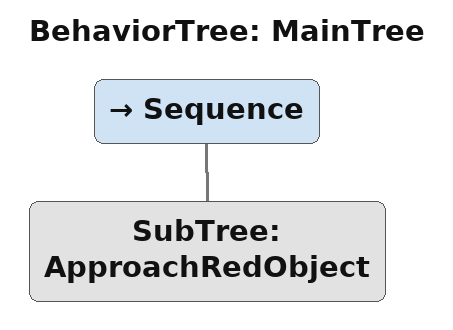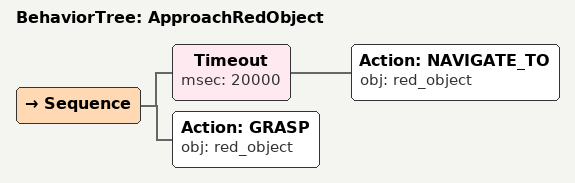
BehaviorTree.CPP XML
<root main_tree_to_execute="MainTree">
  <BehaviorTree ID="MainTree">
    <Sequence>
      <!-- Execute subtree ApproachRedObject -->
      <SubTree ID="ApproachRedObject" />
    </Sequence>
  </BehaviorTree>
  <!-- Subtree definition ApproachRedObject -->
  <BehaviorTree ID="ApproachRedObject">
    <Sequence>
      <!-- Timeout: NAVIGATE_TO red_object within 20s -->
      <Timeout msec="20000">
        <!-- Navigate to red_object -->
        <Action ID="NAVIGATE_TO" obj="red_object" />
      </Timeout>
      <!-- Grasp red_object -->
      <Action ID="GRASP" obj="red_object" />
    </Sequence>
  </BehaviorTree>
</root>
